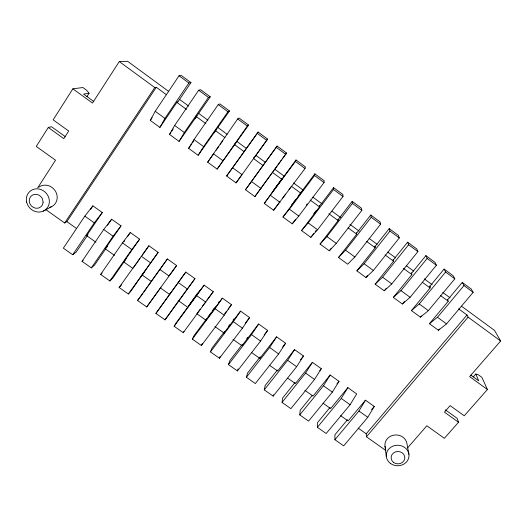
<?xml version="1.0" encoding="UTF-8"?>
<svg xmlns="http://www.w3.org/2000/svg" width="527" height="527" viewBox="0 0 527 527"><rect width="100%" height="100%" fill="white"/><g stroke="black" fill="none" stroke-linecap="round" stroke-linejoin="round"><path stroke-width="0.79" d="M340.607 415.658L348.103 420.968L365.481 400.191L374.256 406.449L367.774 417.298L343.676 445.868L334.928 439.702L334.935 434.742L347.51 419.696M196.96 115.709L195.01 118.799M301.556 230.589L308.196 222.921L333.525 189.509L333.551 187.632L342.879 194.503L342.985 196.479L317.57 229.765L310.825 237.341L301.556 230.589L319.507 206.894L319.639 205.635M323.077 403.227L330.6 408.563L347.866 387.635L356.68 393.919L350.099 404.736L326.167 433.517L317.379 427.318L317.61 422.509L330.1 407.351M301.062 192.019L300.779 193.172L282.953 217.038L292.261 223.823L298.802 216.063L324.039 182.526L324.197 180.748L314.823 173.844L298.065 196.288M304.837 390.296L313.025 396.1L330.172 375.02L339.032 381.331L332.353 392.114L308.572 421.113L299.751 414.887L300.206 410.23L312.103 395.599M177.757 102.093L190.952 82.607L181.262 75.473L179.048 75.769L155.221 111.276L150.281 120.413L159.898 127.422L176.868 102.357L177.81 101.678M287.775 378.208L295.37 383.59L312.406 362.352L321.299 368.689L314.527 379.44L290.904 408.649L282.044 402.397L282.735 397.892L295.061 382.51M282.953 217.038L289.389 209.193L314.533 175.524L314.823 173.844M277.426 370.013L265.18 385.5L264.258 389.855L273.164 396.133L273.427 394.657M251.531 352.517L259.824 358.393L260.219 356.805M278.085 184.2L282.4 178.343L264.258 203.429L273.618 210.24L305.008 168.508L305.429 166.921L296.009 159.984L272.116 192.362M259.824 358.393L276.635 336.845L285.608 343.242L278.638 353.92L255.338 383.564L246.399 377.253L247.552 373.057L259.732 357.431M232.967 339.355L241.939 345.719L242.427 344.19L229.851 360.56L228.454 364.598L237.44 370.936L238.072 368.874M264.258 203.429L295.456 161.479L296.009 159.984M214.957 326.595L223.975 332.978L224.555 331.516L212.065 348.004L210.438 351.891L219.456 358.255L220.214 356.272M274.086 189.779L277.13 185.504M200.247 309.224L196.874 313.769L205.925 320.192L206.61 318.789L194.206 335.396L192.335 339.124L201.4 345.514L202.276 343.611M263.652 164.595L245.483 189.753L254.884 196.597L286.569 153.034L277.11 146.065L263.454 164.905M254.884 196.597L272.861 171.802M187.632 307.294L176.268 322.735L174.16 326.299L183.258 332.721L183.923 331.503M159.898 127.422L164.951 118.377L188.877 83.009L190.952 82.607M169.496 134.411L174.661 125.459L198.686 90.222L200.616 89.722L210.253 96.823L179.075 141.388L169.496 134.411L170.88 132.389M195.016 297.123L188.58 306.003L197.645 293.084M179.075 141.388L184.345 132.527L208.461 97.429L210.253 96.823M334.928 439.702L358.946 411.02L365.481 400.191M188.626 148.344L194.008 139.583L218.224 104.609L219.871 103.905L229.469 110.973L198.159 155.287L188.626 148.344L191.413 144.326M317.379 427.318L341.239 398.432L347.866 387.635M299.751 414.887L323.453 385.784L330.172 375.02M198.159 155.287L203.646 146.618L227.954 111.777L229.469 110.973M65.473 136.763L51.462 126.691L48.293 127.494L36.258 146.42L55.539 160.215L37.713 187.796M86.909 96.619L89.089 93.22L86.665 90.269L82.891 87.528L72.871 88.832L53.155 119.853L68.708 131.045L63.813 138.647L48.293 127.494M245.483 189.753L277.11 146.065M282.044 402.397L305.588 373.083L312.406 362.352M106.882 247.104L107.739 245.76M165.037 319.869L194.97 278.625L185.794 272.084L155.893 313.42L165.037 319.869L178.594 300.884M273.164 396.133L296.622 366.706L303.493 355.995L294.56 349.625L277.637 371.021L269.376 365.165M168.765 91.481L127.633 61.31L119.286 61.573L92.482 103.055L72.871 88.832M132.936 268.454L123.72 261.919L139.609 239.159L130.307 232.526L122.468 242.881L100.624 274.435L109.886 280.97L112.864 277.973L126.572 258.151M264.258 389.855L287.637 360.323L294.56 349.625M234.983 143.588L235.088 144.115L217.157 169.121L207.664 162.211L237.67 118.931L239.041 118.028L248.592 125.057L233.112 146.71M167.382 258.955L137.554 300.482L146.737 306.958L176.598 265.529L167.382 258.955L151.302 281.471L142.132 274.969L158.146 252.374L148.891 245.773L119.128 287.485L128.351 293.994L131.085 290.832L144.899 271.148M246.399 377.253L269.613 347.504L276.635 336.845M237.44 370.936L260.569 341.074L267.637 330.436L258.625 324.006L241.939 345.719M45.296 209.252L64.683 222.987L154.76 87.568L156.295 87.284L166.539 94.788M64.683 222.987L66.87 221.623L156.295 87.284M95.947 242.236L86.652 235.641L102.284 212.546L92.904 205.853L84.847 216.129L63.359 248.151L72.706 254.745L76.191 252.084L87.074 236.017M228.454 364.598L251.511 334.632L258.625 324.006M90.611 209.265L92.904 205.853M150.281 120.413L152.105 117.699M217.157 169.121L247.354 126.065L248.592 125.057M219.456 358.255L242.427 328.176L249.594 317.57L240.543 311.114L223.975 332.978M72.706 254.745L94.287 222.842L102.284 212.546M105.538 249.106L94.57 265.055L91.336 267.887L82.034 261.32L103.7 229.535L111.645 219.219L120.993 225.879L105.229 248.81L114.484 255.371M107.495 225.312L111.645 219.219M171.802 131.039L173.179 129.016M210.438 351.891L233.323 321.701L240.543 311.114M91.336 267.887L113.094 236.221L120.993 225.879M201.4 345.514L224.199 315.212L231.465 304.646L222.374 298.163L205.925 320.192M170.906 292.538L169.595 294.435L160.458 287.959M123.792 241.933L124.728 240.589M127.514 236.557L130.307 232.526M192.342 142.988L193.732 140.979M267.624 139.082L236.063 182.889L226.617 176.011L258.118 132.079L267.624 139.082L253.566 158.568L263.052 165.524M192.335 339.124L215.056 308.71L222.374 298.163M109.886 280.97L131.822 249.534L139.609 239.159M183.258 332.721L213.257 291.668L204.127 285.153L187.796 307.34L178.706 300.897L194.97 278.625M233.053 320.205L233.968 318.894M133.871 267.117L136.223 263.783M137.158 262.446L139.971 258.447M142.323 255.108L148.891 245.773M207.664 162.211L213.745 153.568M216.083 150.248L218.889 146.256M220.293 144.26L222.631 140.94M174.16 326.299L204.127 285.153M215.517 306.754L212.249 311.233M218.297 302.814L219.225 301.503M128.351 293.994L158.146 252.374M236.063 182.889L241.979 174.589L232.427 167.619M226.617 176.011L244.811 150.794M140.162 297.241L142.955 293.322M143.891 292.017L147.152 287.446M148.087 286.141L150.88 282.228M245.029 150.406L256.247 134.695M257.183 133.384L258.118 132.079M196.044 295.858L200.715 289.31M160.919 287.373L146.737 306.958M155.893 313.42L185.794 272.084M176.598 265.529L169.022 275.983L159.753 269.396M273.335 171.156L277.116 165.979M278.065 164.681L281.372 160.155M282.314 158.858L286.569 153.034M202.658 305.97L205.55 302.07M206.992 300.12L213.257 291.668M273.618 210.24L279.857 201.821M282.735 197.935L285.614 194.055M288.974 189.516L290.897 186.927M212.104 311.187L213.975 308.677M208.02 316.898L211.307 312.491M293.229 202.77L295.647 199.529M214.107 132.784L215.082 131.48M224.667 313.684L226.61 311.101M228.066 309.165L231.465 304.646M292.261 223.823L295.647 219.324M306.286 205.181L307.254 203.896M228.343 326.516L229.765 324.645M313.749 213.771L316.187 210.556M319.593 206.057L333.551 187.632M245.193 323.334L249.594 317.57M310.825 237.341L313.749 233.514M315.205 231.597L316.18 230.325M246.722 338.604L247.67 337.366M338.136 219.647L352.188 201.36L361.476 208.205L361.845 210.359L336.252 243.395L329.303 250.799L320.073 244.08L338.15 220.563L338.13 219.192M320.073 244.08L326.924 236.59L352.425 203.429L352.188 201.36M264.192 334.889L267.637 330.436M329.303 250.799L331.318 248.197M356.595 233.178L370.738 215.029L379.987 221.834L380.613 224.179L354.842 256.965L347.695 264.192L338.512 257.505L356.713 234.159L356.535 232.684M338.512 257.505L345.56 250.187L371.239 217.276L370.738 215.029M282.63 347.036L285.608 343.242M374.967 246.643L389.209 228.626L398.412 235.404L399.295 237.934L373.353 270.476L366.001 277.525L356.858 270.865L375.184 247.703L374.855 246.116M356.858 270.865L364.111 263.731L389.967 231.063L389.209 228.626M291.734 204.68L292.742 203.415M300.495 359.757L303.493 355.995M366.001 277.525L367.536 275.601M393.254 260.048L407.588 242.17L416.752 248.915L417.891 251.623L391.772 283.921L384.229 290.799L375.125 284.172L393.577 261.175L393.096 259.488M137.554 300.482L139.293 298.322M375.125 284.172L382.576 277.202L408.603 244.785L407.588 242.17M319.79 370.56L321.299 368.689M384.229 290.799L386.284 288.256M411.462 273.388L425.888 255.641L435.006 262.36L436.396 265.252L410.111 297.3L402.371 304.013L393.313 297.412L411.877 274.593L411.251 272.795M393.313 297.412L400.955 290.621L427.153 258.447L425.888 255.641M336.944 383.88L339.032 381.331M402.371 304.013L404.44 301.49M429.584 286.675L444.103 269.06L453.18 275.746L454.821 278.816L428.365 310.627L420.434 317.168L411.416 310.601L430.098 287.946L429.327 286.042L430.559 286.952M411.416 310.601L419.248 303.974L445.618 272.044L444.103 269.06M420.434 317.168L421.475 315.917M447.621 299.896L462.232 282.413L471.27 289.066L473.154 292.32L446.534 323.888L438.411 330.264L429.433 323.723L448.24 301.24L447.318 299.231M429.433 323.723L437.463 317.261L463.997 285.575L462.232 282.413M371.614 409.584L374.256 406.449M438.411 330.264L439.459 329.019M385.85 450.526L366.463 436.791L366.219 433.813L467.014 314.994L458.576 308.815M366.463 436.791L468.101 317.149L467.014 314.994M407.529 447.957L426.837 425.776L444.36 438.312L458.523 422.265L457.225 418.392L445.282 409.808M461.362 306.088L494.537 330.416L500.65 340.995L469.643 376.614L487.422 389.512L464.241 415.783L450.13 405.625L444.445 412.147L458.523 422.265M473.108 377.075L475.769 374.025L478.463 374.855L481.882 377.339L487.422 389.512M142.132 274.969L143.16 273.796M119.128 287.485L121.506 284.923M123.72 261.919L124.846 260.812M100.624 274.435L102.172 272.979M105.229 248.81L106.454 247.776M82.034 261.32L83.154 260.404M86.652 235.641L87.983 234.673M43.286 211.136L51.251 206.867M89.089 93.22L83.576 94.083L93.905 101.579M66.87 221.623L76.678 228.573M358.162 428.102L366.219 433.813M84.847 216.129L94.287 222.842M103.7 229.535L113.094 236.221M122.468 242.881L131.822 249.534M141.157 256.168L150.465 262.789M178.271 282.558L187.5 289.119M196.703 295.667L205.886 302.195M215.056 308.71L224.199 315.212M233.323 321.701L242.427 328.176M251.511 334.632L260.569 341.074M269.613 347.504L278.638 353.92M287.637 360.323L296.622 366.706M305.588 373.083L314.527 379.44M323.453 385.784L332.353 392.114M341.239 398.432L350.099 404.736M358.946 411.02L367.774 417.298M470.842 375.092L478.766 380.843L475.769 374.025M155.221 111.276L164.951 118.377M174.661 125.459L184.345 132.527M194.008 139.583L203.646 146.618M213.264 153.634L222.855 160.636M251.504 181.545L261.01 188.482M270.489 195.398L279.949 202.302M289.389 209.193L298.802 216.063M308.196 222.921L317.57 229.765M326.924 236.59L336.252 243.395M345.56 250.187L354.842 256.965M364.111 263.731L373.353 270.476M382.576 277.202L391.772 283.921M400.955 290.621L410.111 297.3M419.248 303.974L428.365 310.627M437.463 317.261L446.534 323.888M179.384 99.267L188.673 106.079M198.626 113.377L207.915 120.189M217.862 127.488L227.15 134.306M237.104 141.605L246.392 148.416M255.681 155.228L265.634 162.527M274.923 169.345L284.211 176.156M293.499 182.968L303.453 190.267M312.742 197.078L322.03 203.89M331.984 211.195L340.607 217.519M349.895 224.331L359.183 231.142M369.137 238.441L377.101 244.284M387.714 252.071L395.678 257.907M406.291 265.694L413.59 271.049M424.209 278.836L432.166 284.672M442.785 292.459L450.084 297.814M176.868 102.357L186.532 109.445M196.176 116.513L205.793 123.562M215.391 130.597L224.97 137.613M234.522 144.615L244.054 151.598M272.512 172.454L281.958 179.378M291.378 186.281L300.779 193.172M310.153 200.043L319.507 206.894M328.841 213.738L338.15 220.563M348.103 227.855L356.713 234.159M366.621 241.425L375.184 247.703M385.046 254.93L393.577 261.175M403.392 268.368L411.877 274.593M422.298 282.228L430.098 287.946M440.473 295.548L448.24 301.24M119.286 61.573L154.76 87.568M468.101 317.149L500.65 340.995M179.048 75.769L188.877 83.009M198.686 90.222L208.461 97.429M218.224 104.609L227.954 111.777M237.67 118.931L247.354 126.065M257.024 133.179L266.662 140.281M276.286 147.362L285.878 154.431M295.456 161.479L305.008 168.508M314.533 175.524L324.039 182.526M333.525 189.509L342.985 196.479M352.425 203.429L361.845 210.359M371.239 217.276L380.613 224.179M389.967 231.063L399.295 237.934M408.603 244.785L417.891 251.623M427.153 258.447L436.396 265.252M445.618 272.044L454.821 278.816M463.997 285.575L473.154 292.32M253.869 157.428L254.021 157.988M408.932 454.314L406.996 443.82A11.08 10.039 0.7 0 0 393.57 435.183A11.08 10.039 0.7 0 0 385.474 448.128M384.993 446.211L386.337 456.738M216.017 129.682L216.063 130.169M38.866 187.164A11.726 10.79 48.7 0 1 55.704 191.624A11.726 10.79 48.7 0 1 49.92 207.361M43.115 202.124L42.298 198.527A7.279 6.673 48.3 0 0 30.994 196.189A7.279 6.673 48.3 0 0 33.59 207.566A7.279 6.673 48.3 0 0 43.115 202.124M26.646 202.105A12.062 11.067 48.3 0 0 45.724 209.588A12.062 11.067 48.3 0 0 41.218 189.648A12.062 11.067 48.3 0 0 26.646 202.105M393.715 462.535A6.864 6.192 0.9 0 0 404.756 458.582A6.864 6.192 0.9 0 0 395.408 451.929A6.864 6.192 0.9 0 0 393.715 462.535M390.586 463.536A11.383 10.27 0.9 0 0 408.899 456.995A11.383 10.27 0.9 0 0 393.412 445.941A11.383 10.27 0.9 0 0 390.586 463.536"/></g></svg>
